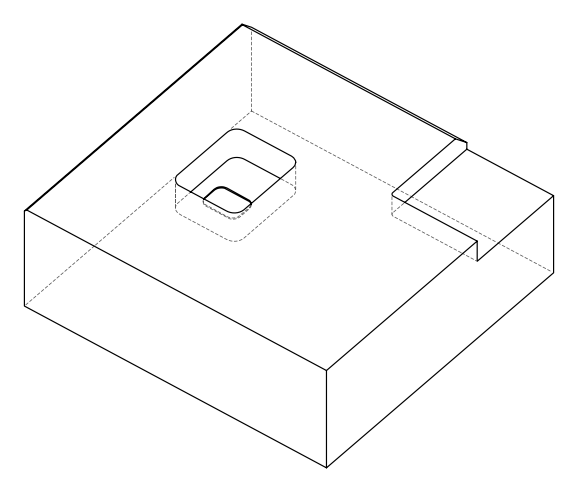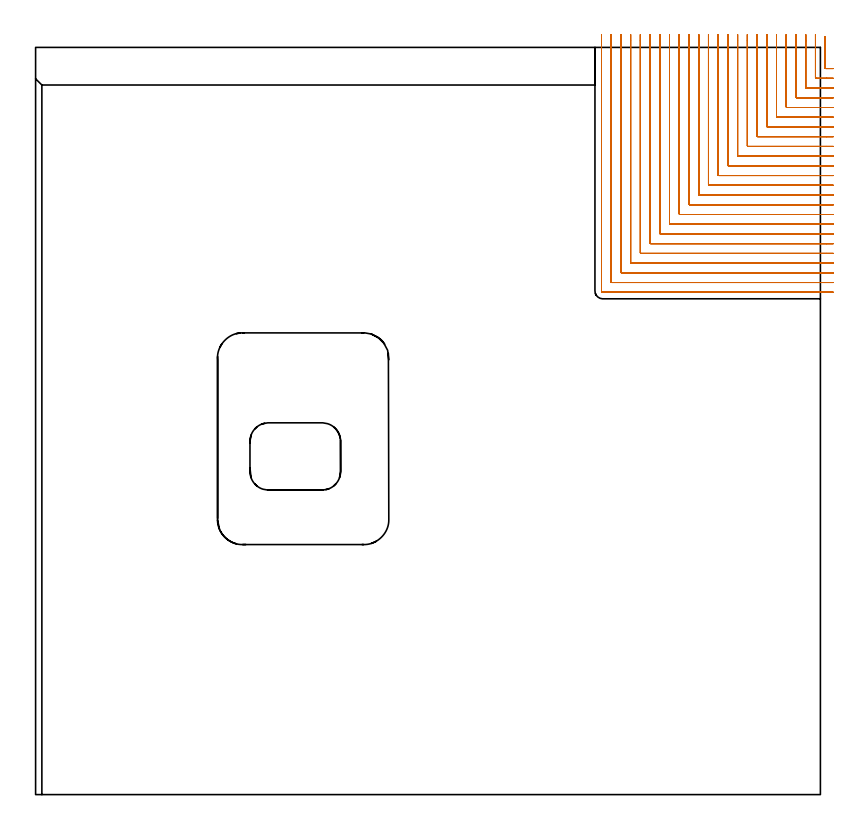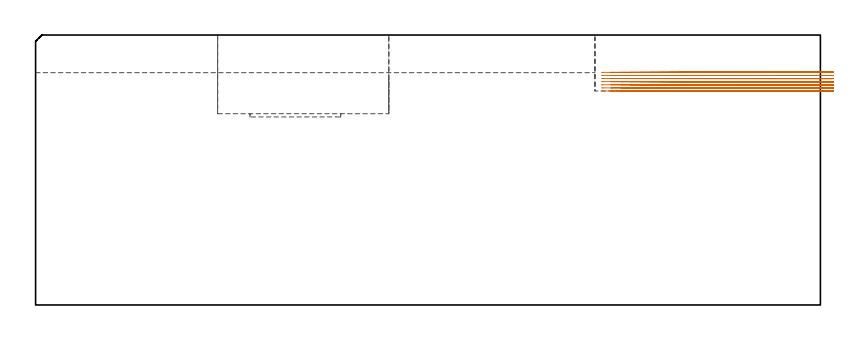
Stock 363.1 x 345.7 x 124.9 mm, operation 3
(PLAN: 5 operations, 2 tool changes, 150.5 min)
(1 AREA_MILL | FG_CHAMFER_SURFACE | UGT0205_001 | 5.41 min | 1401 mm3)
(2 AREA_MILL_1 | FG_CHAMFER_SURFACE_1 | UGT0205_001 | 14.68 min | 40310 mm3)
(3 MILL_CORNER_NOTCH_RECTANGULAR | CORNER_NOTCH_RECTANGULAR | NXT0201_008 | Follow Part, ap 1.5, ae 75% | 117.06 min | 312967 mm3)
(4 MILL_RECTANGULAR_POCKET | POCKET_RECTANGULAR_STRAIGHT | NXT0201_012 | Follow Part, ap 4, ae 75% | 13.1 min | 278167 mm3)
(5 MILL_RECTANGULAR_POCKET_1 | POCKET_RECTANGULAR_STRAIGHT_1 | NXT0201_012 | Follow Part, ap 4, ae 75% | 0.28 min | 1844 mm3)
(TOOL UGT0205_001 | Chamfer Mill 20 x 3 x 45 deg. | D20 FL50 Z2)
(TOOL NXT0201_008 | ENDMILL 6mm [2P460-0600-NA 1630] | D6 FL26 Z6)
(TOOL NXT0201_012 | ENDMILL 16mm [2P460-1600-NA 1630] | D16 FL38 Z6)
(OP 3 MILL_CORNER_NOTCH_RECTANGULAR, part 2 of 2)
G0 Z134.9
X324.8 Y351.7
Z107.633
G1 Y348.7
Y295.695 F500.
G3 X325.095 Y295.4 R0.3
G1 X366.1
X369.1 F250.
G0 Z134.9
X320.3 Y351.7
Z107.633
G1 Y348.7
Y291.196 F500.
G3 X320.596 Y290.9 R0.3
G1 X366.1
X369.1 F250.
G0 Z134.9
X315.8 Y351.7
Z107.633
G1 Y348.7
Y286.696 F500.
G3 X316.096 Y286.4 R0.3
G1 X366.1
X369.1 F250.
G0 Z134.9
X311.3 Y351.7
Z107.633
G1 Y348.7
Y282.196 F500.
G3 X311.596 Y281.9 R0.3
G1 X366.1
X369.1 F250.
G0 Z134.9
X306.8 Y351.7
Z107.633
G1 Y348.7
Y277.696 F500.
G3 X307.096 Y277.4 R0.3
G1 X366.1
X369.1 F250.
G0 Z134.9
X302.3 Y351.7
Z107.633
G1 Y348.7
Y273.196 F500.
G3 X302.596 Y272.9 R0.3
G1 X366.1
X369.1 F250.
G0 Z134.9
X297.8 Y351.7
Z107.633
G1 Y348.7
Y268.696 F500.
G3 X298.096 Y268.4 R0.3
G1 X366.1
X369.1 F250.
G0 Z134.9
X293.3 Y351.7
Z107.633
G1 Y348.7
Y264.197 F500.
G3 X293.597 Y263.9 R0.3
G1 X366.1
X369.1 F250.
G0 Z134.9
X288.8 Y351.7
Z107.633
G1 Y348.7
Y259.697 F500.
G3 X289.097 Y259.4 R0.3
G1 X366.1
X369.1 F250.
G0 Z134.9
X284.3 Y351.7
Z107.633
G1 Y348.7
Y255.197 F500.
G3 X284.597 Y254.9 R0.3
G1 X366.1
X369.1 F250.
G0 Z134.9
X279.8 Y351.7
Z107.633
G1 Y348.7
Y250.697 F500.
G3 X280.097 Y250.4 R0.3
G1 X366.1
X369.1 F250.
G0 Z134.9
X275.3 Y351.7
Z107.633
G1 Y348.7
Y246.197 F500.
G3 X275.597 Y245.9 R0.3
G1 X366.1
X369.1 F250.
G0 Z134.9
X270.8 Y351.7
Z107.633
G1 Y348.7
Y241.697 F500.
G3 X271.097 Y241.4 R0.3
G1 X366.1
X369.1 F250.
G0 Z134.9
X266.3 Y351.7
Z107.633
G1 Y348.7
Y237.197 F500.
G3 X266.597 Y236.9 R0.3
G1 X366.1
X369.1 F250.
G0 Z134.9
X261.8 Y351.7
Z107.633
G1 Y348.7
Y233. F500.
G3 X262.4 Y232.4 R0.6
G1 X366.1
X369.1 F250.
G0 Z134.9
X365.3 Y350.74
Z106.194
G1 Y347.74
Y336.194 F500.
G3 X365.594 Y335.9 R0.3
G2 X366.1 Y335.901 R103.5
G1 X369.1 F250.
G0 Z134.9
X360.8 Y351.7
Z106.194
G1 Y348.7
Y331.694 F500.
G3 X361.094 Y331.4 R0.3
G1 X366.1
X369.1 F250.
G0 Z134.9
X356.3 Y351.7
Z106.194
G1 Y348.7
Y327.194 F500.
G3 X356.594 Y326.9 R0.3
G1 X366.1
X369.1 F250.
G0 Z134.9
X351.8 Y351.7
Z106.194
G1 Y348.7
Y322.694 F500.
G3 X352.094 Y322.4 R0.3
G1 X366.1
X369.1 F250.
G0 Z134.9
X347.3 Y351.7
Z106.194
G1 Y348.7
Y318.194 F500.
G3 X347.594 Y317.9 R0.3
G1 X366.1
X369.1 F250.
G0 Z134.9
X342.8 Y351.7
Z106.194
G1 Y348.7
Y313.695 F500.
G3 X343.095 Y313.4 R0.3
G1 X366.1
X369.1 F250.
G0 Z134.9
X338.3 Y351.7
Z106.194
G1 Y348.7
Y309.195 F500.
G3 X338.595 Y308.9 R0.3
G1 X366.1
X369.1 F250.
G0 Z134.9
X333.8 Y351.7
Z106.194
G1 Y348.7
Y304.695 F500.
G3 X334.095 Y304.4 R0.3
G1 X366.1
X369.1 F250.
G0 Z134.9
X329.3 Y351.7
Z106.194
G1 Y348.7
Y300.195 F500.
G3 X329.595 Y299.9 R0.3
G1 X366.1
X369.1 F250.
G0 Z134.9
X324.8 Y351.7
Z106.194
G1 Y348.7
Y295.695 F500.
G3 X325.095 Y295.4 R0.3
G1 X366.1
X369.1 F250.
G0 Z134.9
X320.3 Y351.7
Z106.194
G1 Y348.7
Y291.195 F500.
G3 X320.595 Y290.9 R0.3
G1 X366.1
X369.1 F250.
G0 Z134.9
X315.8 Y351.7
Z106.194
G1 Y348.7
Y286.696 F500.
G3 X316.096 Y286.4 R0.3
G1 X366.1
X369.1 F250.
G0 Z134.9
X311.3 Y351.7
Z106.194
G1 Y348.7
Y282.196 F500.
G3 X311.596 Y281.9 R0.3
G1 X366.1
X369.1 F250.
G0 Z134.9
X306.8 Y351.7
Z106.194
G1 Y348.7
Y277.696 F500.
G3 X307.096 Y277.4 R0.3
G1 X366.1
X369.1 F250.
G0 Z134.9
X302.3 Y351.7
Z106.194
G1 Y348.7
Y273.196 F500.
G3 X302.596 Y272.9 R0.3
G1 X366.1
X369.1 F250.
G0 Z134.9
X297.8 Y351.7
Z106.194
G1 Y348.7
Y268.696 F500.
G3 X298.096 Y268.4 R0.3
G1 X366.1
X369.1 F250.
G0 Z134.9
X293.3 Y351.7
Z106.194
G1 Y348.7
Y264.197 F500.
G3 X293.597 Y263.9 R0.3
G1 X366.1
X369.1 F250.
G0 Z134.9
X288.8 Y351.7
Z106.194
G1 Y348.7
Y259.697 F500.
G3 X289.097 Y259.4 R0.3
G1 X366.1
X369.1 F250.
G0 Z134.9
X284.3 Y351.7
Z106.194
G1 Y348.7
Y255.197 F500.
G3 X284.597 Y254.9 R0.3
G1 X366.1
X369.1 F250.
G0 Z134.9
X279.8 Y351.7
Z106.194
G1 Y348.7
Y250.697 F500.
G3 X280.097 Y250.4 R0.3
G1 X366.1
X369.1 F250.
G0 Z134.9
X275.3 Y351.7
Z106.194
G1 Y348.7
Y246.197 F500.
G3 X275.597 Y245.9 R0.3
G1 X366.1
X369.1 F250.
G0 Z134.9
X270.8 Y351.7
Z106.194
G1 Y348.7
Y241.697 F500.
G3 X271.097 Y241.4 R0.3
G1 X366.1
X369.1 F250.
G0 Z134.9
X266.3 Y351.7
Z106.194
G1 Y348.7
Y237.197 F500.
G3 X266.597 Y236.9 R0.3
G1 X366.1
X369.1 F250.
G0 Z134.9
X261.8 Y351.7
Z106.194
G1 Y348.7
Y233. F500.
G3 X262.4 Y232.4 R0.6
G1 X366.1
X369.1 F250.
G0 Z134.9
X365.3 Y350.74
Z104.756
G1 Y347.74
Y336.194 F500.
G3 X365.594 Y335.9 R0.3
G2 X366.1 Y335.901 R103.5
G1 X369.1 F250.
G0 Z134.9
X360.8 Y351.7
Z104.756
G1 Y348.7
Y331.694 F500.
G3 X361.094 Y331.4 R0.3
G1 X366.1
X369.1 F250.
G0 Z134.9
X356.3 Y351.7
Z104.756
G1 Y348.7
Y327.194 F500.
G3 X356.594 Y326.9 R0.3
G1 X366.1
X369.1 F250.
G0 Z134.9
X351.8 Y351.7
Z104.756
G1 Y348.7
Y322.694 F500.
G3 X352.094 Y322.4 R0.3
G1 X366.1
X369.1 F250.
G0 Z134.9
X347.3 Y351.7
Z104.756
G1 Y348.7
Y318.194 F500.
G3 X347.594 Y317.9 R0.3
G1 X366.1
X369.1 F250.
G0 Z134.9
X342.8 Y351.7
Z104.756
G1 Y348.7
Y313.695 F500.
G3 X343.095 Y313.4 R0.3
G1 X366.1
X369.1 F250.
G0 Z134.9
X338.3 Y351.7
Z104.756
G1 Y348.7
Y309.195 F500.
G3 X338.595 Y308.9 R0.3
G1 X366.1
X369.1 F250.
G0 Z134.9
X333.8 Y351.7
Z104.756
G1 Y348.7
Y304.695 F500.
G3 X334.095 Y304.4 R0.3
G1 X366.1
X369.1 F250.
G0 Z134.9
X329.3 Y351.7
Z104.756
G1 Y348.7
Y300.195 F500.
G3 X329.595 Y299.9 R0.3
G1 X366.1
X369.1 F250.
G0 Z134.9
X324.8 Y351.7
Z104.756
G1 Y348.7
Y295.695 F500.
G3 X325.095 Y295.4 R0.3
G1 X366.1
X369.1 F250.
G0 Z134.9
X320.3 Y351.7
Z104.756
G1 Y348.7
Y291.195 F500.
G3 X320.595 Y290.9 R0.3
G1 X366.1
X369.1 F250.
G0 Z134.9
X315.8 Y351.7
Z104.756
G1 Y348.7
Y286.696 F500.
G3 X316.096 Y286.4 R0.3
G1 X366.1
X369.1 F250.
G0 Z134.9
X311.3 Y351.7
Z104.756
G1 Y348.7
Y282.196 F500.
G3 X311.596 Y281.9 R0.3
G1 X366.1
X369.1 F250.
G0 Z134.9
X306.8 Y351.7
Z104.756
G1 Y348.7
Y277.696 F500.
G3 X307.096 Y277.4 R0.3
G1 X366.1
X369.1 F250.
G0 Z134.9
X302.3 Y351.7
Z104.756
G1 Y348.7
Y273.196 F500.
G3 X302.596 Y272.9 R0.3
G1 X366.1
X369.1 F250.
G0 Z134.9
X297.8 Y351.7
Z104.756
G1 Y348.7
Y268.696 F500.
G3 X298.096 Y268.4 R0.3
G1 X366.1
X369.1 F250.
G0 Z134.9
X293.3 Y351.7
Z104.756
G1 Y348.7
Y264.197 F500.
G3 X293.597 Y263.9 R0.3
G1 X366.1
X369.1 F250.
G0 Z134.9
X288.8 Y351.7
Z104.756
G1 Y348.7
Y259.697 F500.
G3 X289.097 Y259.4 R0.3
G1 X366.1
X369.1 F250.
G0 Z134.9
X284.3 Y351.7
Z104.756
G1 Y348.7
Y255.197 F500.
G3 X284.597 Y254.9 R0.3
G1 X366.1
X369.1 F250.
G0 Z134.9
X279.8 Y351.7
Z104.756
G1 Y348.7
Y250.697 F500.
G3 X280.097 Y250.4 R0.3
G1 X366.1
X369.1 F250.
G0 Z134.9
X275.3 Y351.7
Z104.756
G1 Y348.7
Y246.197 F500.
G3 X275.597 Y245.9 R0.3
G1 X366.1
X369.1 F250.
G0 Z134.9
X270.8 Y351.7
Z104.756
G1 Y348.7
Y241.697 F500.
G3 X271.097 Y241.4 R0.3
G1 X366.1
X369.1 F250.
G0 Z134.9
X266.3 Y351.7
Z104.756
G1 Y348.7
Y237.197 F500.
G3 X266.597 Y236.9 R0.3
G1 X366.1
X369.1 F250.
G0 Z134.9
X261.8 Y351.7
Z104.756
G1 Y348.7
Y233. F500.
G3 X262.4 Y232.4 R0.6
G1 X366.1
X369.1 F250.
G0 Z134.9
X365.3 Y350.74
Z103.317
G1 Y347.74
Y336.194 F500.
G3 X365.594 Y335.9 R0.3
G2 X366.1 Y335.901 R103.5
G1 X369.1 F250.
G0 Z134.9
X360.8 Y351.7
Z103.317
G1 Y348.7
Y331.694 F500.
G3 X361.094 Y331.4 R0.3
G1 X366.1
X369.1 F250.
G0 Z134.9
X356.3 Y351.7
Z103.317
G1 Y348.7
Y327.194 F500.
G3 X356.594 Y326.9 R0.3
G1 X366.1
X369.1 F250.
G0 Z134.9
X351.8 Y351.7
Z103.317
G1 Y348.7
Y322.694 F500.
G3 X352.094 Y322.4 R0.3
G1 X366.1
X369.1 F250.
G0 Z134.9
X347.3 Y351.7
Z103.317
G1 Y348.7
Y318.194 F500.
G3 X347.594 Y317.9 R0.3
G1 X366.1
X369.1 F250.
G0 Z134.9
X342.8 Y351.7
Z103.317
G1 Y348.7
Y313.695 F500.
G3 X343.095 Y313.4 R0.3
G1 X366.1
X369.1 F250.
G0 Z134.9
X338.3 Y351.7
Z103.317
G1 Y348.7
Y309.195 F500.
G3 X338.595 Y308.9 R0.3
G1 X366.1
X369.1 F250.
G0 Z134.9
X333.8 Y351.7
Z103.317
G1 Y348.7
Y304.695 F500.
G3 X334.095 Y304.4 R0.3
G1 X366.1
X369.1 F250.
G0 Z134.9
X329.3 Y351.7
Z103.317
G1 Y348.7
Y300.195 F500.
G3 X329.595 Y299.9 R0.3
G1 X366.1
X369.1 F250.
G0 Z134.9
X324.8 Y351.7
Z103.317
G1 Y348.7
Y295.695 F500.
G3 X325.095 Y295.4 R0.3
G1 X366.1
X369.1 F250.
G0 Z134.9
X320.3 Y351.7
Z103.317
G1 Y348.7
Y291.195 F500.
G3 X320.595 Y290.9 R0.3
G1 X366.1
X369.1 F250.
G0 Z134.9
X315.8 Y351.7
Z103.317
G1 Y348.7
Y286.696 F500.
G3 X316.096 Y286.4 R0.3
G1 X366.1
X369.1 F250.
G0 Z134.9
X311.3 Y351.7
Z103.317
G1 Y348.7
Y282.196 F500.
G3 X311.596 Y281.9 R0.3
G1 X366.1
X369.1 F250.
G0 Z134.9
X306.8 Y351.7
Z103.317
G1 Y348.7
Y277.696 F500.
G3 X307.096 Y277.4 R0.3
G1 X366.1
X369.1 F250.
G0 Z134.9
X302.3 Y351.7
Z103.317
G1 Y348.7
Y273.196 F500.
G3 X302.596 Y272.9 R0.3
G1 X366.1
X369.1 F250.
G0 Z134.9
X297.8 Y351.7
Z103.317
G1 Y348.7
Y268.696 F500.
G3 X298.096 Y268.4 R0.3
G1 X366.1
X369.1 F250.
G0 Z134.9
X293.3 Y351.7
Z103.317
G1 Y348.7
Y264.197 F500.
G3 X293.597 Y263.9 R0.3
G1 X366.1
X369.1 F250.
G0 Z134.9
X288.8 Y351.7
Z103.317
G1 Y348.7
Y259.697 F500.
G3 X289.097 Y259.4 R0.3
G1 X366.1
X369.1 F250.
G0 Z134.9
X284.3 Y351.7
Z103.317
G1 Y348.7
Y255.197 F500.
G3 X284.597 Y254.9 R0.3
G1 X366.1
X369.1 F250.
G0 Z134.9
X279.8 Y351.7
Z103.317
G1 Y348.7
Y250.697 F500.
G3 X280.097 Y250.4 R0.3
G1 X366.1
X369.1 F250.
G0 Z134.9
X275.3 Y351.7
Z103.317
G1 Y348.7
Y246.197 F500.
G3 X275.597 Y245.9 R0.3
G1 X366.1
X369.1 F250.
G0 Z134.9
X270.8 Y351.7
Z103.317
G1 Y348.7
Y241.697 F500.
G3 X271.097 Y241.4 R0.3
G1 X366.1
X369.1 F250.
G0 Z134.9
X266.3 Y351.7
Z103.317
G1 Y348.7
Y237.197 F500.
G3 X266.597 Y236.9 R0.3
G1 X366.1
X369.1 F250.
G0 Z134.9
X261.8 Y351.7
Z103.317
G1 Y348.7
Y233. F500.
G3 X262.4 Y232.4 R0.6
G1 X366.1
X369.1 F250.
G0 Z134.9
X365.3 Y350.74
Z101.878
G1 Y347.74
Y336.194 F500.
G3 X365.594 Y335.9 R0.3
G2 X366.1 Y335.901 R103.5
G1 X369.1 F250.
G0 Z134.9
X360.8 Y351.7
Z101.878
G1 Y348.7
Y331.694 F500.
G3 X361.094 Y331.4 R0.3
G1 X366.1
X369.1 F250.
G0 Z134.9
X356.3 Y351.7
Z101.878
G1 Y348.7
Y327.194 F500.
G3 X356.594 Y326.9 R0.3
G1 X366.1
X369.1 F250.
G0 Z134.9
X351.8 Y351.7
Z101.878
G1 Y348.7
Y322.694 F500.
G3 X352.094 Y322.4 R0.3
G1 X366.1
X369.1 F250.
G0 Z134.9
X347.3 Y351.7
Z101.878
G1 Y348.7
Y318.194 F500.
G3 X347.594 Y317.9 R0.3
G1 X366.1
X369.1 F250.
G0 Z134.9
X342.8 Y351.7
Z101.878
G1 Y348.7
Y313.695 F500.
G3 X343.095 Y313.4 R0.3
G1 X366.1
X369.1 F250.
G0 Z134.9
X338.3 Y351.7
Z101.878
G1 Y348.7
Y309.195 F500.
G3 X338.595 Y308.9 R0.3
G1 X366.1
X369.1 F250.
G0 Z134.9
X333.8 Y351.7
Z101.878
G1 Y348.7
Y304.695 F500.
G3 X334.095 Y304.4 R0.3
G1 X366.1
X369.1 F250.
G0 Z134.9
X329.3 Y351.7
Z101.878
G1 Y348.7
Y300.195 F500.
G3 X329.595 Y299.9 R0.3
G1 X366.1
X369.1 F250.
G0 Z134.9
X324.8 Y351.7
Z101.878
G1 Y348.7
Y295.695 F500.
G3 X325.095 Y295.4 R0.3
G1 X366.1
X369.1 F250.
G0 Z134.9
X320.3 Y351.7
Z101.878
G1 Y348.7
Y291.195 F500.
G3 X320.595 Y290.9 R0.3
G1 X366.1
X369.1 F250.
G0 Z134.9
X315.8 Y351.7
Z101.878
G1 Y348.7
Y286.696 F500.
G3 X316.096 Y286.4 R0.3
G1 X366.1
X369.1 F250.
G0 Z134.9
X311.3 Y351.7
Z101.878
G1 Y348.7
Y282.196 F500.
G3 X311.596 Y281.9 R0.3
G1 X366.1
X369.1 F250.
G0 Z134.9
X306.8 Y351.7
Z101.878
G1 Y348.7
Y277.696 F500.
G3 X307.096 Y277.4 R0.3
G1 X366.1
X369.1 F250.
G0 Z134.9
X302.3 Y351.7
Z101.878
G1 Y348.7
Y273.196 F500.
G3 X302.596 Y272.9 R0.3
G1 X366.1
X369.1 F250.
G0 Z134.9
X297.8 Y351.7
Z101.878
G1 Y348.7
Y268.696 F500.
G3 X298.096 Y268.4 R0.3
G1 X366.1
X369.1 F250.
G0 Z134.9
X293.3 Y351.7
Z101.878
G1 Y348.7
Y264.197 F500.
G3 X293.597 Y263.9 R0.3
G1 X366.1
X369.1 F250.
G0 Z134.9
X288.8 Y351.7
Z101.878
G1 Y348.7
Y259.697 F500.
G3 X289.097 Y259.4 R0.3
G1 X366.1
X369.1 F250.
G0 Z134.9
X284.3 Y351.7
Z101.878
G1 Y348.7
Y255.197 F500.
G3 X284.597 Y254.9 R0.3
G1 X366.1
X369.1 F250.
G0 Z134.9
X279.8 Y351.7
Z101.878
G1 Y348.7
Y250.697 F500.
G3 X280.097 Y250.4 R0.3
G1 X366.1
X369.1 F250.
G0 Z134.9
X275.3 Y351.7
Z101.878
G1 Y348.7
Y246.197 F500.
G3 X275.597 Y245.9 R0.3
G1 X366.1
X369.1 F250.
G0 Z134.9
X270.8 Y351.7
Z101.878
G1 Y348.7
Y241.697 F500.
G3 X271.097 Y241.4 R0.3
G1 X366.1
X369.1 F250.
G0 Z134.9
X266.3 Y351.7
Z101.878
G1 Y348.7
Y237.197 F500.
G3 X266.597 Y236.9 R0.3
G1 X366.1
X369.1 F250.
G0 Z134.9
X261.8 Y351.7
Z101.878
G1 Y348.7
Y233. F500.
G3 X262.4 Y232.4 R0.6
G1 X366.1
X369.1 F250.
G0 Z134.9
X365.3 Y350.74
Z100.439
G1 Y347.74
Y336.194 F500.
G3 X365.594 Y335.9 R0.3
G2 X366.1 Y335.901 R103.5
G1 X369.1 F250.
G0 Z134.9
X360.8 Y351.7
Z100.439
G1 Y348.7
Y331.694 F500.
G3 X361.094 Y331.4 R0.3
G1 X366.1
X369.1 F250.
G0 Z134.9
X356.3 Y351.7
Z100.439
G1 Y348.7
Y327.194 F500.
G3 X356.594 Y326.9 R0.3
G1 X366.1
X369.1 F250.
G0 Z134.9
X351.8 Y351.7
Z100.439
G1 Y348.7
Y322.694 F500.
G3 X352.094 Y322.4 R0.3
G1 X366.1
X369.1 F250.
G0 Z134.9
X347.3 Y351.7
Z100.439
G1 Y348.7
Y318.194 F500.
G3 X347.594 Y317.9 R0.3
G1 X366.1
X369.1 F250.
G0 Z134.9
X342.8 Y351.7
Z100.439
G1 Y348.7
Y313.695 F500.
G3 X343.095 Y313.4 R0.3
G1 X366.1
X369.1 F250.
G0 Z134.9
X338.3 Y351.7
Z100.439
G1 Y348.7
Y309.195 F500.
G3 X338.595 Y308.9 R0.3
G1 X366.1
X369.1 F250.
G0 Z134.9
X333.8 Y351.7
Z100.439
G1 Y348.7
Y304.695 F500.
G3 X334.095 Y304.4 R0.3
G1 X366.1
X369.1 F250.
G0 Z134.9
X329.3 Y351.7
Z100.439
G1 Y348.7
Y300.195 F500.
G3 X329.595 Y299.9 R0.3
G1 X366.1
X369.1 F250.
G0 Z134.9
X324.8 Y351.7
Z100.439
G1 Y348.7
Y295.695 F500.
G3 X325.095 Y295.4 R0.3
G1 X366.1
X369.1 F250.
G0 Z134.9
X320.3 Y351.7
Z100.439
G1 Y348.7
Y291.195 F500.
G3 X320.595 Y290.9 R0.3
G1 X366.1
X369.1 F250.
G0 Z134.9
X315.8 Y351.7
Z100.439
G1 Y348.7
Y286.696 F500.
G3 X316.096 Y286.4 R0.3
G1 X366.1
X369.1 F250.
G0 Z134.9
X311.3 Y351.7
Z100.439
G1 Y348.7
Y282.196 F500.
G3 X311.596 Y281.9 R0.3
G1 X366.1
X369.1 F250.
G0 Z134.9
X306.8 Y351.7
Z100.439
G1 Y348.7
Y277.696 F500.
G3 X307.096 Y277.4 R0.3
G1 X366.1
X369.1 F250.
G0 Z134.9
X302.3 Y351.7
Z100.439
G1 Y348.7
Y273.196 F500.
G3 X302.596 Y272.9 R0.3
G1 X366.1
X369.1 F250.
G0 Z134.9
X297.8 Y351.7
Z100.439
G1 Y348.7
Y268.696 F500.
G3 X298.096 Y268.4 R0.3
G1 X366.1
X369.1 F250.
G0 Z134.9
X293.3 Y351.7
Z100.439
G1 Y348.7
Y264.197 F500.
G3 X293.597 Y263.9 R0.3
G1 X366.1
X369.1 F250.
G0 Z134.9
X288.8 Y351.7
Z100.439
G1 Y348.7
Y259.697 F500.
G3 X289.097 Y259.4 R0.3
G1 X366.1
X369.1 F250.
G0 Z134.9
X284.3 Y351.7
Z100.439
G1 Y348.7
Y255.197 F500.
G3 X284.597 Y254.9 R0.3
G1 X366.1
X369.1 F250.
G0 Z134.9
X279.8 Y351.7
Z100.439
G1 Y348.7
Y250.697 F500.
G3 X280.097 Y250.4 R0.3
G1 X366.1
X369.1 F250.
G0 Z134.9
X275.3 Y351.7
Z100.439
G1 Y348.7
Y246.197 F500.
G3 X275.597 Y245.9 R0.3
G1 X366.1
X369.1 F250.
G0 Z134.9
X270.8 Y351.7
Z100.439
G1 Y348.7
Y241.697 F500.
G3 X271.097 Y241.4 R0.3
G1 X366.1
X369.1 F250.
G0 Z134.9
X266.3 Y351.7
Z100.439
G1 Y348.7
Y237.197 F500.
G3 X266.597 Y236.9 R0.3
G1 X366.1
X369.1 F250.
G0 Z134.9
X261.8 Y351.7
Z100.439
G1 Y348.7
Y233. F500.
G3 X262.4 Y232.4 R0.6
G1 X366.1
X369.1 F250.
G0 Z134.9
X365.3 Y350.74
Z99.
G1 Y347.74
Y336.194 F500.
G3 X365.594 Y335.9 R0.3
G2 X366.1 Y335.901 R103.5
G1 X369.1 F250.
G0 Z134.9
X360.8 Y351.7
Z99.
G1 Y348.7
Y331.694 F500.
G3 X361.094 Y331.4 R0.3
G1 X366.1
X369.1 F250.
G0 Z134.9
X356.3 Y351.7
Z99.
G1 Y348.7
Y327.194 F500.
G3 X356.594 Y326.9 R0.3
G1 X366.1
X369.1 F250.
G0 Z134.9
X351.8 Y351.7
Z99.
G1 Y348.7
Y322.694 F500.
G3 X352.094 Y322.4 R0.3
G1 X366.1
X369.1 F250.
G0 Z134.9
X347.3 Y351.7
Z99.
G1 Y348.7
Y318.194 F500.
G3 X347.594 Y317.9 R0.3
G1 X366.1
X369.1 F250.
G0 Z134.9
X342.8 Y351.7
Z99.
G1 Y348.7
Y313.695 F500.
G3 X343.095 Y313.4 R0.3
G1 X366.1
X369.1 F250.
G0 Z134.9
X338.3 Y351.7
Z99.
G1 Y348.7
Y309.195 F500.
G3 X338.595 Y308.9 R0.3
G1 X366.1
X369.1 F250.
G0 Z134.9
X333.8 Y351.7
Z99.
G1 Y348.7
Y304.695 F500.
G3 X334.095 Y304.4 R0.3
G1 X366.1
X369.1 F250.
G0 Z134.9
X329.3 Y351.7
Z99.
G1 Y348.7
Y300.195 F500.
G3 X329.595 Y299.9 R0.3
G1 X366.1
X369.1 F250.
G0 Z134.9
X324.8 Y351.7
Z99.
G1 Y348.7
Y295.695 F500.
G3 X325.095 Y295.4 R0.3
G1 X366.1
X369.1 F250.
G0 Z134.9
X320.3 Y351.7
Z99.
G1 Y348.7
Y291.195 F500.
G3 X320.595 Y290.9 R0.3
G1 X366.1
X369.1 F250.
G0 Z134.9
X315.8 Y351.7
Z99.
G1 Y348.7
Y286.696 F500.
G3 X316.096 Y286.4 R0.3
G1 X366.1
X369.1 F250.
G0 Z134.9
X311.3 Y351.7
Z99.
G1 Y348.7
Y282.196 F500.
G3 X311.596 Y281.9 R0.3
G1 X366.1
X369.1 F250.
G0 Z134.9
X306.8 Y351.7
Z99.
G1 Y348.7
Y277.696 F500.
G3 X307.096 Y277.4 R0.3
G1 X366.1
X369.1 F250.
G0 Z134.9
X302.3 Y351.7
Z99.
G1 Y348.7
Y273.196 F500.
G3 X302.596 Y272.9 R0.3
G1 X366.1
X369.1 F250.
G0 Z134.9
X297.8 Y351.7
Z99.
G1 Y348.7
Y268.696 F500.
G3 X298.096 Y268.4 R0.3
G1 X366.1
X369.1 F250.
G0 Z134.9
X293.3 Y351.7
Z99.
G1 Y348.7
Y264.197 F500.
G3 X293.597 Y263.9 R0.3
G1 X366.1
X369.1 F250.
G0 Z134.9
X288.8 Y351.7
Z99.
G1 Y348.7
Y259.697 F500.
G3 X289.097 Y259.4 R0.3
G1 X366.1
X369.1 F250.
G0 Z134.9
X284.3 Y351.7
Z99.
G1 Y348.7
Y255.197 F500.
G3 X284.597 Y254.9 R0.3
G1 X366.1
X369.1 F250.
G0 Z134.9
X279.8 Y351.7
Z99.
G1 Y348.7
Y250.697 F500.
G3 X280.097 Y250.4 R0.3
G1 X366.1
X369.1 F250.
G0 Z134.9
X275.3 Y351.7
Z99.
G1 Y348.7
Y246.197 F500.
G3 X275.597 Y245.9 R0.3
G1 X366.1
X369.1 F250.
G0 Z134.9
X270.8 Y351.7
Z99.
G1 Y348.7
Y241.697 F500.
G3 X271.097 Y241.4 R0.3
G1 X366.1
X369.1 F250.
G0 Z134.9
X266.3 Y351.7
Z99.
G1 Y348.7
Y237.197 F500.
G3 X266.597 Y236.9 R0.3
G1 X366.1
X369.1 F250.
G0 Z134.9
X261.8 Y351.7
Z99.
G1 Y348.7
Y233. F500.
G3 X262.4 Y232.4 R0.6
G1 X366.1
X369.1 F250.
G0 Z134.9
M5
M2
